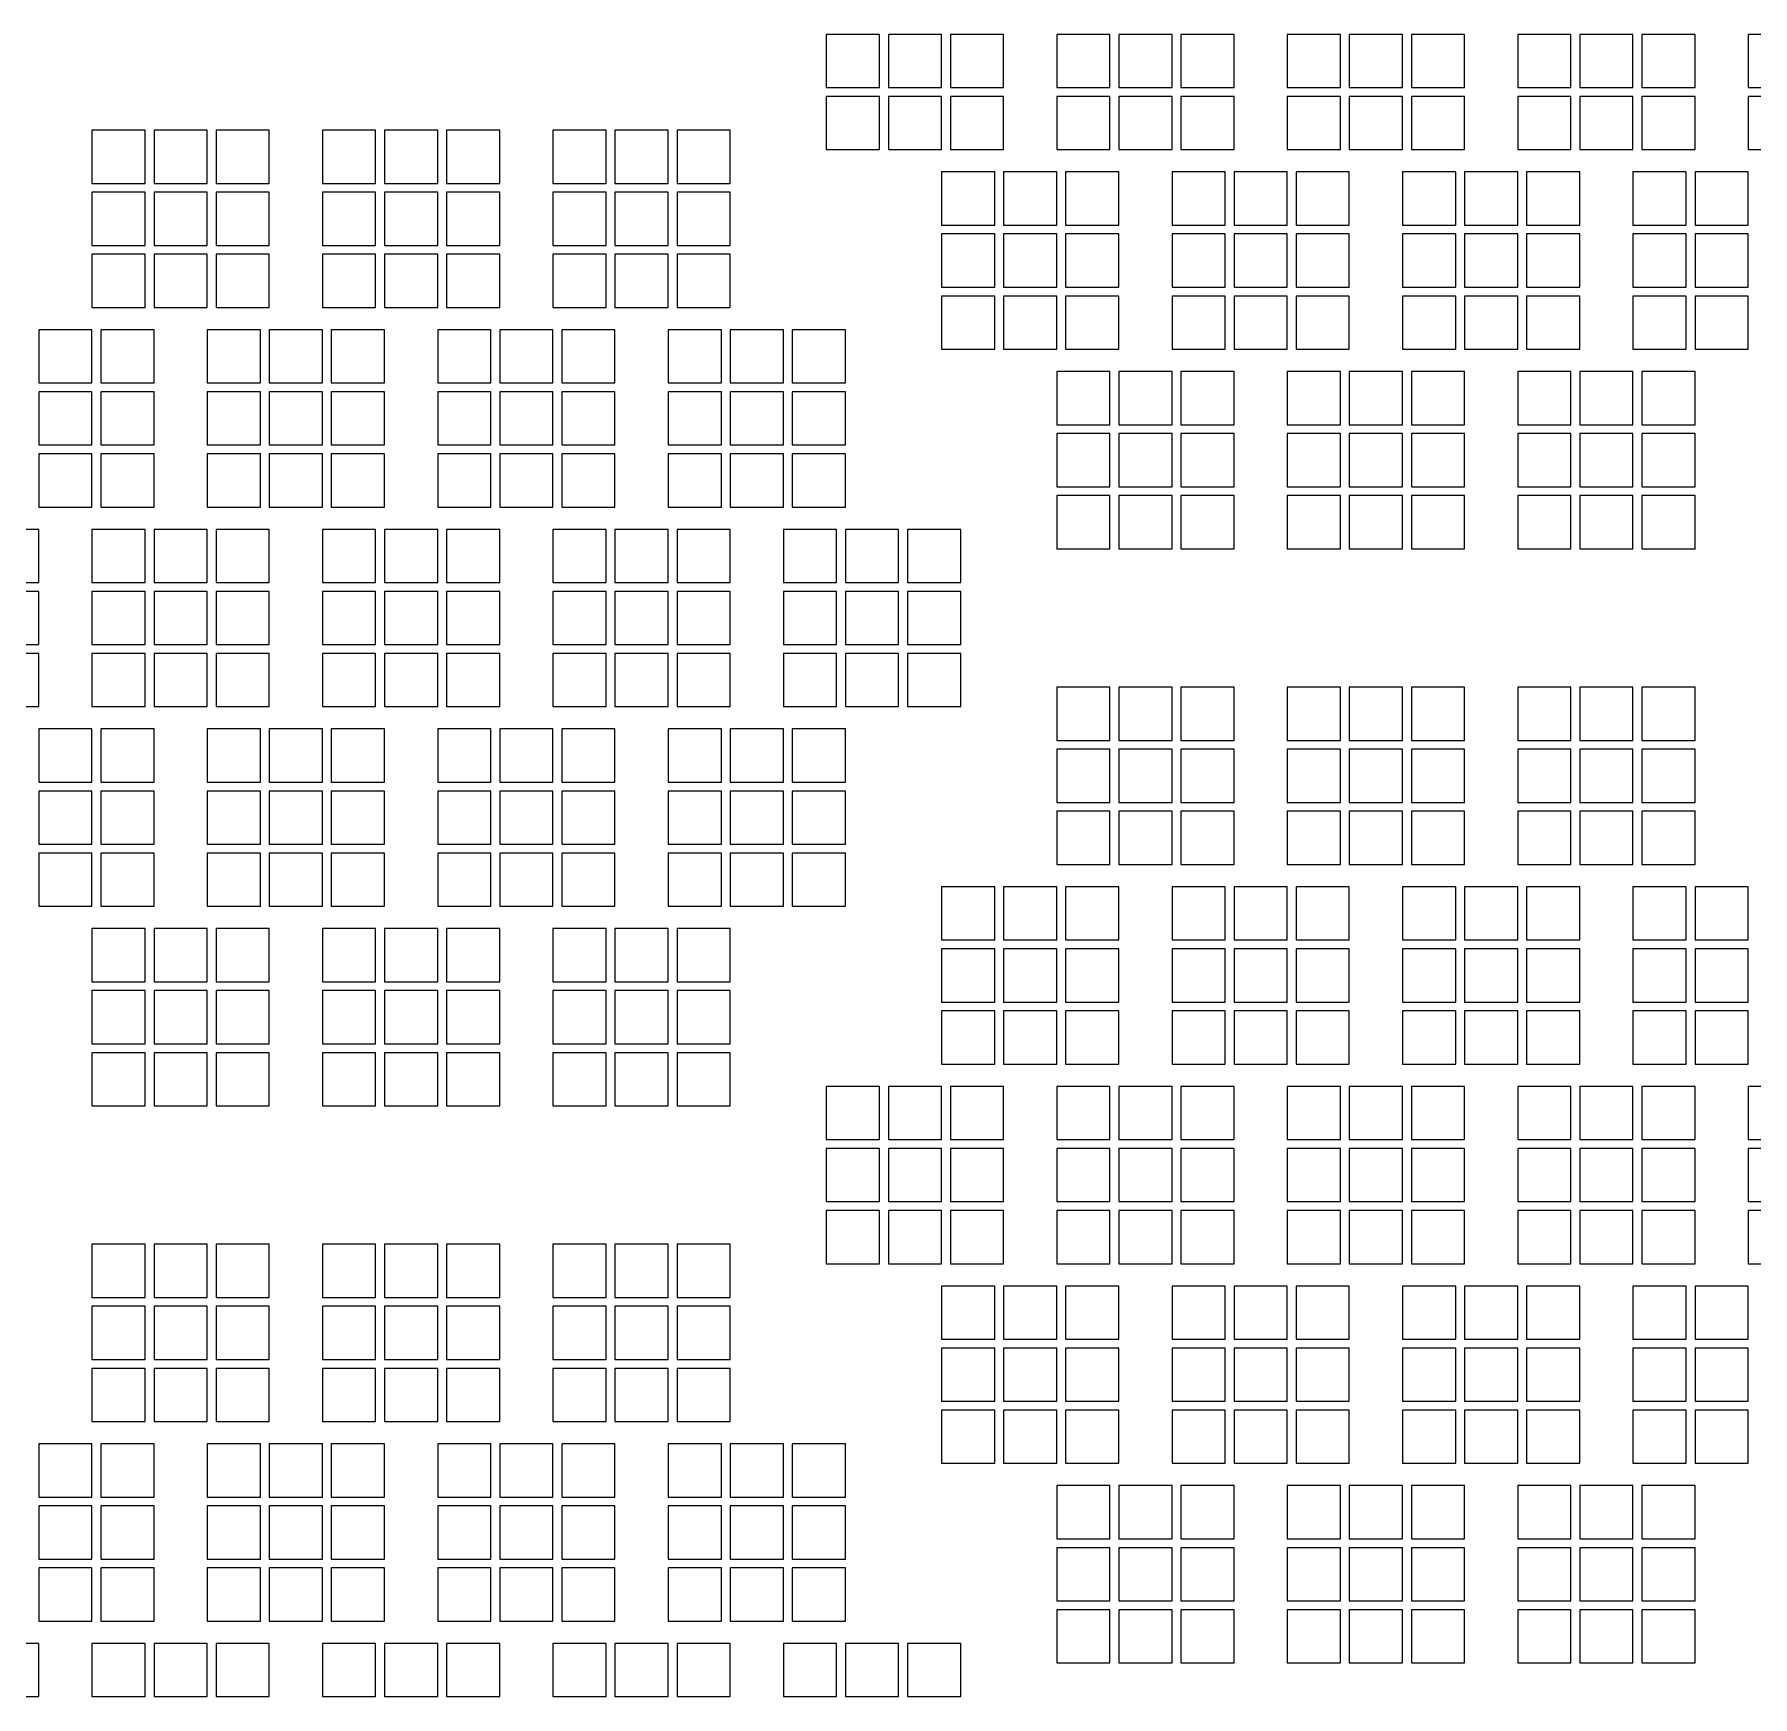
# Model space of a CAD drawing. Extents: x -49 to 54, y -38 to 38.
# Drawn here: x -32.06 to -22.36, y -29.65 to -20.27 of the extents above; entities that cross this region are included whole.
import ezdxf

# ---------------------------------------------------------------- set-up
doc = ezdxf.new("R2010")
doc.units = 0
doc.layers.add('BACK_LAYER', color=5, linetype='CONTINUOUS')

msp = doc.modelspace()

# ---------------------------------------------------------------- linework, layer by layer
at = {"layer": 'BACK_LAYER'}
for points in [[(-27.5884, -20.5721), (-27.2884, -20.5721), (-27.2884, -20.2721), (-27.5884, -20.2721)], [(-27.2384, -20.5721), (-26.9384, -20.5721), (-26.9384, -20.2721), (-27.2384, -20.2721)], [(-26.8884, -20.5721), (-26.5884, -20.5721), (-26.5884, -20.2721), (-26.8884, -20.2721)], [(-26.2884, -20.5721), (-25.9884, -20.5721), (-25.9884, -20.2721), (-26.2884, -20.2721)], [(-25.9384, -20.5721), (-25.6384, -20.5721), (-25.6384, -20.2721), (-25.9384, -20.2721)], [(-25.5884, -20.5721), (-25.2884, -20.5721), (-25.2884, -20.2721), (-25.5884, -20.2721)], [(-24.9884, -20.5721), (-24.6884, -20.5721), (-24.6884, -20.2721), (-24.9884, -20.2721)], [(-24.6384, -20.5721), (-24.3384, -20.5721), (-24.3384, -20.2721), (-24.6384, -20.2721)], [(-24.2884, -20.5721), (-23.9884, -20.5721), (-23.9884, -20.2721), (-24.2884, -20.2721)], [(-23.6884, -20.5721), (-23.3884, -20.5721), (-23.3884, -20.2721), (-23.6884, -20.2721)], [(-23.3384, -20.5721), (-23.0384, -20.5721), (-23.0384, -20.2721), (-23.3384, -20.2721)], [(-22.9884, -20.5721), (-22.6884, -20.5721), (-22.6884, -20.2721), (-22.9884, -20.2721)], [(-22.3884, -20.5721), (-22.0884, -20.5721), (-22.0884, -20.2721), (-22.3884, -20.2721)], [(-27.5884, -20.9221), (-27.2884, -20.9221), (-27.2884, -20.6221), (-27.5884, -20.6221)], [(-27.2384, -20.9221), (-26.9384, -20.9221), (-26.9384, -20.6221), (-27.2384, -20.6221)], [(-26.8884, -20.9221), (-26.5884, -20.9221), (-26.5884, -20.6221), (-26.8884, -20.6221)], [(-26.2884, -20.9221), (-25.9884, -20.9221), (-25.9884, -20.6221), (-26.2884, -20.6221)], [(-25.9384, -20.9221), (-25.6384, -20.9221), (-25.6384, -20.6221), (-25.9384, -20.6221)], [(-25.5884, -20.9221), (-25.2884, -20.9221), (-25.2884, -20.6221), (-25.5884, -20.6221)], [(-24.9884, -20.9221), (-24.6884, -20.9221), (-24.6884, -20.6221), (-24.9884, -20.6221)], [(-24.6384, -20.9221), (-24.3384, -20.9221), (-24.3384, -20.6221), (-24.6384, -20.6221)], [(-24.2884, -20.9221), (-23.9884, -20.9221), (-23.9884, -20.6221), (-24.2884, -20.6221)], [(-23.6884, -20.9221), (-23.3884, -20.9221), (-23.3884, -20.6221), (-23.6884, -20.6221)], [(-23.3384, -20.9221), (-23.0384, -20.9221), (-23.0384, -20.6221), (-23.3384, -20.6221)], [(-22.9884, -20.9221), (-22.6884, -20.9221), (-22.6884, -20.6221), (-22.9884, -20.6221)], [(-22.3884, -20.9221), (-22.0884, -20.9221), (-22.0884, -20.6221), (-22.3884, -20.6221)], [(-31.7302, -21.1123), (-31.4302, -21.1123), (-31.4302, -20.8123), (-31.7302, -20.8123)], [(-31.3802, -21.1123), (-31.0802, -21.1123), (-31.0802, -20.8123), (-31.3802, -20.8123)], [(-31.0302, -21.1123), (-30.7302, -21.1123), (-30.7302, -20.8123), (-31.0302, -20.8123)], [(-30.4302, -21.1123), (-30.1302, -21.1123), (-30.1302, -20.8123), (-30.4302, -20.8123)], [(-30.0802, -21.1123), (-29.7802, -21.1123), (-29.7802, -20.8123), (-30.0802, -20.8123)], [(-29.7302, -21.1123), (-29.4302, -21.1123), (-29.4302, -20.8123), (-29.7302, -20.8123)], [(-29.1302, -21.1123), (-28.8302, -21.1123), (-28.8302, -20.8123), (-29.1302, -20.8123)], [(-28.7802, -21.1123), (-28.4802, -21.1123), (-28.4802, -20.8123), (-28.7802, -20.8123)], [(-28.4302, -21.1123), (-28.1302, -21.1123), (-28.1302, -20.8123), (-28.4302, -20.8123)], [(-26.9384, -21.3479), (-26.6384, -21.3479), (-26.6384, -21.0479), (-26.9384, -21.0479)], [(-26.5884, -21.3479), (-26.2884, -21.3479), (-26.2884, -21.0479), (-26.5884, -21.0479)], [(-26.2384, -21.3479), (-25.9384, -21.3479), (-25.9384, -21.0479), (-26.2384, -21.0479)], [(-25.6384, -21.3479), (-25.3384, -21.3479), (-25.3384, -21.0479), (-25.6384, -21.0479)], [(-25.2884, -21.3479), (-24.9884, -21.3479), (-24.9884, -21.0479), (-25.2884, -21.0479)], [(-24.9384, -21.3479), (-24.6384, -21.3479), (-24.6384, -21.0479), (-24.9384, -21.0479)], [(-24.3384, -21.3479), (-24.0384, -21.3479), (-24.0384, -21.0479), (-24.3384, -21.0479)], [(-23.9884, -21.3479), (-23.6884, -21.3479), (-23.6884, -21.0479), (-23.9884, -21.0479)], [(-23.6384, -21.3479), (-23.3384, -21.3479), (-23.3384, -21.0479), (-23.6384, -21.0479)], [(-23.0384, -21.3479), (-22.7384, -21.3479), (-22.7384, -21.0479), (-23.0384, -21.0479)], [(-22.6884, -21.3479), (-22.3884, -21.3479), (-22.3884, -21.0479), (-22.6884, -21.0479)], [(-31.7302, -21.4623), (-31.4302, -21.4623), (-31.4302, -21.1623), (-31.7302, -21.1623)], [(-31.3802, -21.4623), (-31.0802, -21.4623), (-31.0802, -21.1623), (-31.3802, -21.1623)], [(-31.0302, -21.4623), (-30.7302, -21.4623), (-30.7302, -21.1623), (-31.0302, -21.1623)], [(-30.4302, -21.4623), (-30.1302, -21.4623), (-30.1302, -21.1623), (-30.4302, -21.1623)], [(-30.0802, -21.4623), (-29.7802, -21.4623), (-29.7802, -21.1623), (-30.0802, -21.1623)], [(-29.7302, -21.4623), (-29.4302, -21.4623), (-29.4302, -21.1623), (-29.7302, -21.1623)], [(-29.1302, -21.4623), (-28.8302, -21.4623), (-28.8302, -21.1623), (-29.1302, -21.1623)], [(-28.7802, -21.4623), (-28.4802, -21.4623), (-28.4802, -21.1623), (-28.7802, -21.1623)], [(-28.4302, -21.4623), (-28.1302, -21.4623), (-28.1302, -21.1623), (-28.4302, -21.1623)], [(-26.9384, -21.6979), (-26.6384, -21.6979), (-26.6384, -21.3979), (-26.9384, -21.3979)], [(-26.5884, -21.6979), (-26.2884, -21.6979), (-26.2884, -21.3979), (-26.5884, -21.3979)], [(-26.2384, -21.6979), (-25.9384, -21.6979), (-25.9384, -21.3979), (-26.2384, -21.3979)], [(-25.6384, -21.6979), (-25.3384, -21.6979), (-25.3384, -21.3979), (-25.6384, -21.3979)], [(-25.2884, -21.6979), (-24.9884, -21.6979), (-24.9884, -21.3979), (-25.2884, -21.3979)], [(-24.9384, -21.6979), (-24.6384, -21.6979), (-24.6384, -21.3979), (-24.9384, -21.3979)], [(-24.3384, -21.6979), (-24.0384, -21.6979), (-24.0384, -21.3979), (-24.3384, -21.3979)], [(-23.9884, -21.6979), (-23.6884, -21.6979), (-23.6884, -21.3979), (-23.9884, -21.3979)], [(-23.6384, -21.6979), (-23.3384, -21.6979), (-23.3384, -21.3979), (-23.6384, -21.3979)], [(-23.0384, -21.6979), (-22.7384, -21.6979), (-22.7384, -21.3979), (-23.0384, -21.3979)], [(-22.6884, -21.6979), (-22.3884, -21.6979), (-22.3884, -21.3979), (-22.6884, -21.3979)], [(-31.7302, -21.8123), (-31.4302, -21.8123), (-31.4302, -21.5123), (-31.7302, -21.5123)], [(-31.3802, -21.8123), (-31.0802, -21.8123), (-31.0802, -21.5123), (-31.3802, -21.5123)], [(-31.0302, -21.8123), (-30.7302, -21.8123), (-30.7302, -21.5123), (-31.0302, -21.5123)], [(-30.4302, -21.8123), (-30.1302, -21.8123), (-30.1302, -21.5123), (-30.4302, -21.5123)], [(-30.0802, -21.8123), (-29.7802, -21.8123), (-29.7802, -21.5123), (-30.0802, -21.5123)], [(-29.7302, -21.8123), (-29.4302, -21.8123), (-29.4302, -21.5123), (-29.7302, -21.5123)], [(-29.1302, -21.8123), (-28.8302, -21.8123), (-28.8302, -21.5123), (-29.1302, -21.5123)], [(-28.7802, -21.8123), (-28.4802, -21.8123), (-28.4802, -21.5123), (-28.7802, -21.5123)], [(-28.4302, -21.8123), (-28.1302, -21.8123), (-28.1302, -21.5123), (-28.4302, -21.5123)], [(-26.9384, -22.0479), (-26.6384, -22.0479), (-26.6384, -21.7479), (-26.9384, -21.7479)], [(-26.5884, -22.0479), (-26.2884, -22.0479), (-26.2884, -21.7479), (-26.5884, -21.7479)], [(-26.2384, -22.0479), (-25.9384, -22.0479), (-25.9384, -21.7479), (-26.2384, -21.7479)], [(-25.6384, -22.0479), (-25.3384, -22.0479), (-25.3384, -21.7479), (-25.6384, -21.7479)], [(-25.2884, -22.0479), (-24.9884, -22.0479), (-24.9884, -21.7479), (-25.2884, -21.7479)], [(-24.9384, -22.0479), (-24.6384, -22.0479), (-24.6384, -21.7479), (-24.9384, -21.7479)], [(-24.3384, -22.0479), (-24.0384, -22.0479), (-24.0384, -21.7479), (-24.3384, -21.7479)], [(-23.9884, -22.0479), (-23.6884, -22.0479), (-23.6884, -21.7479), (-23.9884, -21.7479)], [(-23.6384, -22.0479), (-23.3384, -22.0479), (-23.3384, -21.7479), (-23.6384, -21.7479)], [(-23.0384, -22.0479), (-22.7384, -22.0479), (-22.7384, -21.7479), (-23.0384, -21.7479)], [(-22.6884, -22.0479), (-22.3884, -22.0479), (-22.3884, -21.7479), (-22.6884, -21.7479)], [(-32.0302, -22.2381), (-31.7302, -22.2381), (-31.7302, -21.9381), (-32.0302, -21.9381)], [(-31.6802, -22.2381), (-31.3802, -22.2381), (-31.3802, -21.9381), (-31.6802, -21.9381)], [(-31.0802, -22.2381), (-30.7802, -22.2381), (-30.7802, -21.9381), (-31.0802, -21.9381)], [(-30.7302, -22.2381), (-30.4302, -22.2381), (-30.4302, -21.9381), (-30.7302, -21.9381)], [(-30.3802, -22.2381), (-30.0802, -22.2381), (-30.0802, -21.9381), (-30.3802, -21.9381)], [(-29.7802, -22.2381), (-29.4802, -22.2381), (-29.4802, -21.9381), (-29.7802, -21.9381)], [(-29.4302, -22.2381), (-29.1302, -22.2381), (-29.1302, -21.9381), (-29.4302, -21.9381)], [(-29.0802, -22.2381), (-28.7802, -22.2381), (-28.7802, -21.9381), (-29.0802, -21.9381)], [(-28.4802, -22.2381), (-28.1802, -22.2381), (-28.1802, -21.9381), (-28.4802, -21.9381)], [(-28.1302, -22.2381), (-27.8302, -22.2381), (-27.8302, -21.9381), (-28.1302, -21.9381)], [(-27.7802, -22.2381), (-27.4802, -22.2381), (-27.4802, -21.9381), (-27.7802, -21.9381)], [(-26.2884, -22.4737), (-25.9884, -22.4737), (-25.9884, -22.1737), (-26.2884, -22.1737)], [(-25.9384, -22.4737), (-25.6384, -22.4737), (-25.6384, -22.1737), (-25.9384, -22.1737)], [(-25.5884, -22.4737), (-25.2884, -22.4737), (-25.2884, -22.1737), (-25.5884, -22.1737)], [(-24.9884, -22.4737), (-24.6884, -22.4737), (-24.6884, -22.1737), (-24.9884, -22.1737)], [(-24.6384, -22.4737), (-24.3384, -22.4737), (-24.3384, -22.1737), (-24.6384, -22.1737)], [(-24.2884, -22.4737), (-23.9884, -22.4737), (-23.9884, -22.1737), (-24.2884, -22.1737)], [(-23.6884, -22.4737), (-23.3884, -22.4737), (-23.3884, -22.1737), (-23.6884, -22.1737)], [(-23.3384, -22.4737), (-23.0384, -22.4737), (-23.0384, -22.1737), (-23.3384, -22.1737)], [(-22.9884, -22.4737), (-22.6884, -22.4737), (-22.6884, -22.1737), (-22.9884, -22.1737)], [(-32.0302, -22.5881), (-31.7302, -22.5881), (-31.7302, -22.2881), (-32.0302, -22.2881)], [(-31.6802, -22.5881), (-31.3802, -22.5881), (-31.3802, -22.2881), (-31.6802, -22.2881)], [(-31.0802, -22.5881), (-30.7802, -22.5881), (-30.7802, -22.2881), (-31.0802, -22.2881)], [(-30.7302, -22.5881), (-30.4302, -22.5881), (-30.4302, -22.2881), (-30.7302, -22.2881)], [(-30.3802, -22.5881), (-30.0802, -22.5881), (-30.0802, -22.2881), (-30.3802, -22.2881)], [(-29.7802, -22.5881), (-29.4802, -22.5881), (-29.4802, -22.2881), (-29.7802, -22.2881)], [(-29.4302, -22.5881), (-29.1302, -22.5881), (-29.1302, -22.2881), (-29.4302, -22.2881)], [(-29.0802, -22.5881), (-28.7802, -22.5881), (-28.7802, -22.2881), (-29.0802, -22.2881)], [(-28.4802, -22.5881), (-28.1802, -22.5881), (-28.1802, -22.2881), (-28.4802, -22.2881)], [(-28.1302, -22.5881), (-27.8302, -22.5881), (-27.8302, -22.2881), (-28.1302, -22.2881)], [(-27.7802, -22.5881), (-27.4802, -22.5881), (-27.4802, -22.2881), (-27.7802, -22.2881)], [(-26.2884, -22.8237), (-25.9884, -22.8237), (-25.9884, -22.5237), (-26.2884, -22.5237)], [(-25.9384, -22.8237), (-25.6384, -22.8237), (-25.6384, -22.5237), (-25.9384, -22.5237)], [(-25.5884, -22.8237), (-25.2884, -22.8237), (-25.2884, -22.5237), (-25.5884, -22.5237)], [(-24.9884, -22.8237), (-24.6884, -22.8237), (-24.6884, -22.5237), (-24.9884, -22.5237)], [(-24.6384, -22.8237), (-24.3384, -22.8237), (-24.3384, -22.5237), (-24.6384, -22.5237)], [(-24.2884, -22.8237), (-23.9884, -22.8237), (-23.9884, -22.5237), (-24.2884, -22.5237)], [(-23.6884, -22.8237), (-23.3884, -22.8237), (-23.3884, -22.5237), (-23.6884, -22.5237)], [(-23.3384, -22.8237), (-23.0384, -22.8237), (-23.0384, -22.5237), (-23.3384, -22.5237)], [(-22.9884, -22.8237), (-22.6884, -22.8237), (-22.6884, -22.5237), (-22.9884, -22.5237)], [(-32.0302, -22.9381), (-31.7302, -22.9381), (-31.7302, -22.6381), (-32.0302, -22.6381)], [(-31.6802, -22.9381), (-31.3802, -22.9381), (-31.3802, -22.6381), (-31.6802, -22.6381)], [(-31.0802, -22.9381), (-30.7802, -22.9381), (-30.7802, -22.6381), (-31.0802, -22.6381)], [(-30.7302, -22.9381), (-30.4302, -22.9381), (-30.4302, -22.6381), (-30.7302, -22.6381)], [(-30.3802, -22.9381), (-30.0802, -22.9381), (-30.0802, -22.6381), (-30.3802, -22.6381)], [(-29.7802, -22.9381), (-29.4802, -22.9381), (-29.4802, -22.6381), (-29.7802, -22.6381)], [(-29.4302, -22.9381), (-29.1302, -22.9381), (-29.1302, -22.6381), (-29.4302, -22.6381)], [(-29.0802, -22.9381), (-28.7802, -22.9381), (-28.7802, -22.6381), (-29.0802, -22.6381)], [(-28.4802, -22.9381), (-28.1802, -22.9381), (-28.1802, -22.6381), (-28.4802, -22.6381)], [(-28.1302, -22.9381), (-27.8302, -22.9381), (-27.8302, -22.6381), (-28.1302, -22.6381)], [(-27.7802, -22.9381), (-27.4802, -22.9381), (-27.4802, -22.6381), (-27.7802, -22.6381)], [(-26.2884, -23.1737), (-25.9884, -23.1737), (-25.9884, -22.8737), (-26.2884, -22.8737)], [(-25.9384, -23.1737), (-25.6384, -23.1737), (-25.6384, -22.8737), (-25.9384, -22.8737)], [(-25.5884, -23.1737), (-25.2884, -23.1737), (-25.2884, -22.8737), (-25.5884, -22.8737)], [(-24.9884, -23.1737), (-24.6884, -23.1737), (-24.6884, -22.8737), (-24.9884, -22.8737)], [(-24.6384, -23.1737), (-24.3384, -23.1737), (-24.3384, -22.8737), (-24.6384, -22.8737)], [(-24.2884, -23.1737), (-23.9884, -23.1737), (-23.9884, -22.8737), (-24.2884, -22.8737)], [(-23.6884, -23.1737), (-23.3884, -23.1737), (-23.3884, -22.8737), (-23.6884, -22.8737)], [(-23.3384, -23.1737), (-23.0384, -23.1737), (-23.0384, -22.8737), (-23.3384, -22.8737)], [(-22.9884, -23.1737), (-22.6884, -23.1737), (-22.6884, -22.8737), (-22.9884, -22.8737)], [(-32.3302, -23.3639), (-32.0302, -23.3639), (-32.0302, -23.0639), (-32.3302, -23.0639)], [(-31.7302, -23.3639), (-31.4302, -23.3639), (-31.4302, -23.0639), (-31.7302, -23.0639)], [(-31.3802, -23.3639), (-31.0802, -23.3639), (-31.0802, -23.0639), (-31.3802, -23.0639)], [(-31.0302, -23.3639), (-30.7302, -23.3639), (-30.7302, -23.0639), (-31.0302, -23.0639)], [(-30.4302, -23.3639), (-30.1302, -23.3639), (-30.1302, -23.0639), (-30.4302, -23.0639)], [(-30.0802, -23.3639), (-29.7802, -23.3639), (-29.7802, -23.0639), (-30.0802, -23.0639)], [(-29.7302, -23.3639), (-29.4302, -23.3639), (-29.4302, -23.0639), (-29.7302, -23.0639)], [(-29.1302, -23.3639), (-28.8302, -23.3639), (-28.8302, -23.0639), (-29.1302, -23.0639)], [(-28.7802, -23.3639), (-28.4802, -23.3639), (-28.4802, -23.0639), (-28.7802, -23.0639)], [(-28.4302, -23.3639), (-28.1302, -23.3639), (-28.1302, -23.0639), (-28.4302, -23.0639)], [(-27.8302, -23.3639), (-27.5302, -23.3639), (-27.5302, -23.0639), (-27.8302, -23.0639)], [(-27.4802, -23.3639), (-27.1802, -23.3639), (-27.1802, -23.0639), (-27.4802, -23.0639)], [(-27.1302, -23.3639), (-26.8302, -23.3639), (-26.8302, -23.0639), (-27.1302, -23.0639)], [(-32.3302, -23.7139), (-32.0302, -23.7139), (-32.0302, -23.4139), (-32.3302, -23.4139)], [(-31.7302, -23.7139), (-31.4302, -23.7139), (-31.4302, -23.4139), (-31.7302, -23.4139)], [(-31.3802, -23.7139), (-31.0802, -23.7139), (-31.0802, -23.4139), (-31.3802, -23.4139)], [(-31.0302, -23.7139), (-30.7302, -23.7139), (-30.7302, -23.4139), (-31.0302, -23.4139)], [(-30.4302, -23.7139), (-30.1302, -23.7139), (-30.1302, -23.4139), (-30.4302, -23.4139)], [(-30.0802, -23.7139), (-29.7802, -23.7139), (-29.7802, -23.4139), (-30.0802, -23.4139)], [(-29.7302, -23.7139), (-29.4302, -23.7139), (-29.4302, -23.4139), (-29.7302, -23.4139)], [(-29.1302, -23.7139), (-28.8302, -23.7139), (-28.8302, -23.4139), (-29.1302, -23.4139)], [(-28.7802, -23.7139), (-28.4802, -23.7139), (-28.4802, -23.4139), (-28.7802, -23.4139)], [(-28.4302, -23.7139), (-28.1302, -23.7139), (-28.1302, -23.4139), (-28.4302, -23.4139)], [(-27.8302, -23.7139), (-27.5302, -23.7139), (-27.5302, -23.4139), (-27.8302, -23.4139)], [(-27.4802, -23.7139), (-27.1802, -23.7139), (-27.1802, -23.4139), (-27.4802, -23.4139)], [(-27.1302, -23.7139), (-26.8302, -23.7139), (-26.8302, -23.4139), (-27.1302, -23.4139)], [(-32.3302, -24.0639), (-32.0302, -24.0639), (-32.0302, -23.7639), (-32.3302, -23.7639)], [(-31.7302, -24.0639), (-31.4302, -24.0639), (-31.4302, -23.7639), (-31.7302, -23.7639)], [(-31.3802, -24.0639), (-31.0802, -24.0639), (-31.0802, -23.7639), (-31.3802, -23.7639)], [(-31.0302, -24.0639), (-30.7302, -24.0639), (-30.7302, -23.7639), (-31.0302, -23.7639)], [(-30.4302, -24.0639), (-30.1302, -24.0639), (-30.1302, -23.7639), (-30.4302, -23.7639)], [(-30.0802, -24.0639), (-29.7802, -24.0639), (-29.7802, -23.7639), (-30.0802, -23.7639)], [(-29.7302, -24.0639), (-29.4302, -24.0639), (-29.4302, -23.7639), (-29.7302, -23.7639)], [(-29.1302, -24.0639), (-28.8302, -24.0639), (-28.8302, -23.7639), (-29.1302, -23.7639)], [(-28.7802, -24.0639), (-28.4802, -24.0639), (-28.4802, -23.7639), (-28.7802, -23.7639)], [(-28.4302, -24.0639), (-28.1302, -24.0639), (-28.1302, -23.7639), (-28.4302, -23.7639)], [(-27.8302, -24.0639), (-27.5302, -24.0639), (-27.5302, -23.7639), (-27.8302, -23.7639)], [(-27.4802, -24.0639), (-27.1802, -24.0639), (-27.1802, -23.7639), (-27.4802, -23.7639)], [(-27.1302, -24.0639), (-26.8302, -24.0639), (-26.8302, -23.7639), (-27.1302, -23.7639)], [(-26.2884, -24.2541), (-25.9884, -24.2541), (-25.9884, -23.9541), (-26.2884, -23.9541)], [(-25.9384, -24.2541), (-25.6384, -24.2541), (-25.6384, -23.9541), (-25.9384, -23.9541)], [(-25.5884, -24.2541), (-25.2884, -24.2541), (-25.2884, -23.9541), (-25.5884, -23.9541)], [(-24.9884, -24.2541), (-24.6884, -24.2541), (-24.6884, -23.9541), (-24.9884, -23.9541)], [(-24.6384, -24.2541), (-24.3384, -24.2541), (-24.3384, -23.9541), (-24.6384, -23.9541)], [(-24.2884, -24.2541), (-23.9884, -24.2541), (-23.9884, -23.9541), (-24.2884, -23.9541)], [(-23.6884, -24.2541), (-23.3884, -24.2541), (-23.3884, -23.9541), (-23.6884, -23.9541)], [(-23.3384, -24.2541), (-23.0384, -24.2541), (-23.0384, -23.9541), (-23.3384, -23.9541)], [(-22.9884, -24.2541), (-22.6884, -24.2541), (-22.6884, -23.9541), (-22.9884, -23.9541)], [(-32.0302, -24.4898), (-31.7302, -24.4898), (-31.7302, -24.1898), (-32.0302, -24.1898)], [(-31.6802, -24.4898), (-31.3802, -24.4898), (-31.3802, -24.1898), (-31.6802, -24.1898)], [(-31.0802, -24.4898), (-30.7802, -24.4898), (-30.7802, -24.1898), (-31.0802, -24.1898)], [(-30.7302, -24.4898), (-30.4302, -24.4898), (-30.4302, -24.1898), (-30.7302, -24.1898)], [(-30.3802, -24.4898), (-30.0802, -24.4898), (-30.0802, -24.1898), (-30.3802, -24.1898)], [(-29.7802, -24.4898), (-29.4802, -24.4898), (-29.4802, -24.1898), (-29.7802, -24.1898)], [(-29.4302, -24.4898), (-29.1302, -24.4898), (-29.1302, -24.1898), (-29.4302, -24.1898)], [(-29.0802, -24.4898), (-28.7802, -24.4898), (-28.7802, -24.1898), (-29.0802, -24.1898)], [(-28.4802, -24.4898), (-28.1802, -24.4898), (-28.1802, -24.1898), (-28.4802, -24.1898)], [(-28.1302, -24.4898), (-27.8302, -24.4898), (-27.8302, -24.1898), (-28.1302, -24.1898)], [(-27.7802, -24.4898), (-27.4802, -24.4898), (-27.4802, -24.1898), (-27.7802, -24.1898)], [(-26.2884, -24.6041), (-25.9884, -24.6041), (-25.9884, -24.3041), (-26.2884, -24.3041)], [(-25.9384, -24.6041), (-25.6384, -24.6041), (-25.6384, -24.3041), (-25.9384, -24.3041)], [(-25.5884, -24.6041), (-25.2884, -24.6041), (-25.2884, -24.3041), (-25.5884, -24.3041)], [(-24.9884, -24.6041), (-24.6884, -24.6041), (-24.6884, -24.3041), (-24.9884, -24.3041)], [(-24.6384, -24.6041), (-24.3384, -24.6041), (-24.3384, -24.3041), (-24.6384, -24.3041)], [(-24.2884, -24.6041), (-23.9884, -24.6041), (-23.9884, -24.3041), (-24.2884, -24.3041)], [(-23.6884, -24.6041), (-23.3884, -24.6041), (-23.3884, -24.3041), (-23.6884, -24.3041)], [(-23.3384, -24.6041), (-23.0384, -24.6041), (-23.0384, -24.3041), (-23.3384, -24.3041)], [(-22.9884, -24.6041), (-22.6884, -24.6041), (-22.6884, -24.3041), (-22.9884, -24.3041)], [(-32.0302, -24.8398), (-31.7302, -24.8398), (-31.7302, -24.5398), (-32.0302, -24.5398)], [(-31.6802, -24.8398), (-31.3802, -24.8398), (-31.3802, -24.5398), (-31.6802, -24.5398)], [(-31.0802, -24.8398), (-30.7802, -24.8398), (-30.7802, -24.5398), (-31.0802, -24.5398)], [(-30.7302, -24.8398), (-30.4302, -24.8398), (-30.4302, -24.5398), (-30.7302, -24.5398)], [(-30.3802, -24.8398), (-30.0802, -24.8398), (-30.0802, -24.5398), (-30.3802, -24.5398)], [(-29.7802, -24.8398), (-29.4802, -24.8398), (-29.4802, -24.5398), (-29.7802, -24.5398)], [(-29.4302, -24.8398), (-29.1302, -24.8398), (-29.1302, -24.5398), (-29.4302, -24.5398)], [(-29.0802, -24.8398), (-28.7802, -24.8398), (-28.7802, -24.5398), (-29.0802, -24.5398)], [(-28.4802, -24.8398), (-28.1802, -24.8398), (-28.1802, -24.5398), (-28.4802, -24.5398)], [(-28.1302, -24.8398), (-27.8302, -24.8398), (-27.8302, -24.5398), (-28.1302, -24.5398)], [(-27.7802, -24.8398), (-27.4802, -24.8398), (-27.4802, -24.5398), (-27.7802, -24.5398)], [(-26.2884, -24.9541), (-25.9884, -24.9541), (-25.9884, -24.6541), (-26.2884, -24.6541)], [(-25.9384, -24.9541), (-25.6384, -24.9541), (-25.6384, -24.6541), (-25.9384, -24.6541)], [(-25.5884, -24.9541), (-25.2884, -24.9541), (-25.2884, -24.6541), (-25.5884, -24.6541)], [(-24.9884, -24.9541), (-24.6884, -24.9541), (-24.6884, -24.6541), (-24.9884, -24.6541)], [(-24.6384, -24.9541), (-24.3384, -24.9541), (-24.3384, -24.6541), (-24.6384, -24.6541)], [(-24.2884, -24.9541), (-23.9884, -24.9541), (-23.9884, -24.6541), (-24.2884, -24.6541)], [(-23.6884, -24.9541), (-23.3884, -24.9541), (-23.3884, -24.6541), (-23.6884, -24.6541)], [(-23.3384, -24.9541), (-23.0384, -24.9541), (-23.0384, -24.6541), (-23.3384, -24.6541)], [(-22.9884, -24.9541), (-22.6884, -24.9541), (-22.6884, -24.6541), (-22.9884, -24.6541)], [(-32.0302, -25.1898), (-31.7302, -25.1898), (-31.7302, -24.8898), (-32.0302, -24.8898)], [(-31.6802, -25.1898), (-31.3802, -25.1898), (-31.3802, -24.8898), (-31.6802, -24.8898)], [(-31.0802, -25.1898), (-30.7802, -25.1898), (-30.7802, -24.8898), (-31.0802, -24.8898)], [(-30.7302, -25.1898), (-30.4302, -25.1898), (-30.4302, -24.8898), (-30.7302, -24.8898)], [(-30.3802, -25.1898), (-30.0802, -25.1898), (-30.0802, -24.8898), (-30.3802, -24.8898)], [(-29.7802, -25.1898), (-29.4802, -25.1898), (-29.4802, -24.8898), (-29.7802, -24.8898)], [(-29.4302, -25.1898), (-29.1302, -25.1898), (-29.1302, -24.8898), (-29.4302, -24.8898)], [(-29.0802, -25.1898), (-28.7802, -25.1898), (-28.7802, -24.8898), (-29.0802, -24.8898)], [(-28.4802, -25.1898), (-28.1802, -25.1898), (-28.1802, -24.8898), (-28.4802, -24.8898)], [(-28.1302, -25.1898), (-27.8302, -25.1898), (-27.8302, -24.8898), (-28.1302, -24.8898)], [(-27.7802, -25.1898), (-27.4802, -25.1898), (-27.4802, -24.8898), (-27.7802, -24.8898)], [(-26.9384, -25.38), (-26.6384, -25.38), (-26.6384, -25.08), (-26.9384, -25.08)], [(-26.5884, -25.38), (-26.2884, -25.38), (-26.2884, -25.08), (-26.5884, -25.08)], [(-26.2384, -25.38), (-25.9384, -25.38), (-25.9384, -25.08), (-26.2384, -25.08)], [(-25.6384, -25.38), (-25.3384, -25.38), (-25.3384, -25.08), (-25.6384, -25.08)], [(-25.2884, -25.38), (-24.9884, -25.38), (-24.9884, -25.08), (-25.2884, -25.08)], [(-24.9384, -25.38), (-24.6384, -25.38), (-24.6384, -25.08), (-24.9384, -25.08)], [(-24.3384, -25.38), (-24.0384, -25.38), (-24.0384, -25.08), (-24.3384, -25.08)], [(-23.9884, -25.38), (-23.6884, -25.38), (-23.6884, -25.08), (-23.9884, -25.08)], [(-23.6384, -25.38), (-23.3384, -25.38), (-23.3384, -25.08), (-23.6384, -25.08)], [(-23.0384, -25.38), (-22.7384, -25.38), (-22.7384, -25.08), (-23.0384, -25.08)], [(-22.6884, -25.38), (-22.3884, -25.38), (-22.3884, -25.08), (-22.6884, -25.08)], [(-31.7302, -25.6156), (-31.4302, -25.6156), (-31.4302, -25.3156), (-31.7302, -25.3156)], [(-31.3802, -25.6156), (-31.0802, -25.6156), (-31.0802, -25.3156), (-31.3802, -25.3156)], [(-31.0302, -25.6156), (-30.7302, -25.6156), (-30.7302, -25.3156), (-31.0302, -25.3156)], [(-30.4302, -25.6156), (-30.1302, -25.6156), (-30.1302, -25.3156), (-30.4302, -25.3156)], [(-30.0802, -25.6156), (-29.7802, -25.6156), (-29.7802, -25.3156), (-30.0802, -25.3156)], [(-29.7302, -25.6156), (-29.4302, -25.6156), (-29.4302, -25.3156), (-29.7302, -25.3156)], [(-29.1302, -25.6156), (-28.8302, -25.6156), (-28.8302, -25.3156), (-29.1302, -25.3156)], [(-28.7802, -25.6156), (-28.4802, -25.6156), (-28.4802, -25.3156), (-28.7802, -25.3156)], [(-28.4302, -25.6156), (-28.1302, -25.6156), (-28.1302, -25.3156), (-28.4302, -25.3156)], [(-26.9384, -25.73), (-26.6384, -25.73), (-26.6384, -25.43), (-26.9384, -25.43)], [(-26.5884, -25.73), (-26.2884, -25.73), (-26.2884, -25.43), (-26.5884, -25.43)], [(-26.2384, -25.73), (-25.9384, -25.73), (-25.9384, -25.43), (-26.2384, -25.43)], [(-25.6384, -25.73), (-25.3384, -25.73), (-25.3384, -25.43), (-25.6384, -25.43)], [(-25.2884, -25.73), (-24.9884, -25.73), (-24.9884, -25.43), (-25.2884, -25.43)], [(-24.9384, -25.73), (-24.6384, -25.73), (-24.6384, -25.43), (-24.9384, -25.43)], [(-24.3384, -25.73), (-24.0384, -25.73), (-24.0384, -25.43), (-24.3384, -25.43)], [(-23.9884, -25.73), (-23.6884, -25.73), (-23.6884, -25.43), (-23.9884, -25.43)], [(-23.6384, -25.73), (-23.3384, -25.73), (-23.3384, -25.43), (-23.6384, -25.43)], [(-23.0384, -25.73), (-22.7384, -25.73), (-22.7384, -25.43), (-23.0384, -25.43)], [(-22.6884, -25.73), (-22.3884, -25.73), (-22.3884, -25.43), (-22.6884, -25.43)], [(-31.7302, -25.9656), (-31.4302, -25.9656), (-31.4302, -25.6656), (-31.7302, -25.6656)], [(-31.3802, -25.9656), (-31.0802, -25.9656), (-31.0802, -25.6656), (-31.3802, -25.6656)], [(-31.0302, -25.9656), (-30.7302, -25.9656), (-30.7302, -25.6656), (-31.0302, -25.6656)], [(-30.4302, -25.9656), (-30.1302, -25.9656), (-30.1302, -25.6656), (-30.4302, -25.6656)], [(-30.0802, -25.9656), (-29.7802, -25.9656), (-29.7802, -25.6656), (-30.0802, -25.6656)], [(-29.7302, -25.9656), (-29.4302, -25.9656), (-29.4302, -25.6656), (-29.7302, -25.6656)], [(-29.1302, -25.9656), (-28.8302, -25.9656), (-28.8302, -25.6656), (-29.1302, -25.6656)], [(-28.7802, -25.9656), (-28.4802, -25.9656), (-28.4802, -25.6656), (-28.7802, -25.6656)], [(-28.4302, -25.9656), (-28.1302, -25.9656), (-28.1302, -25.6656), (-28.4302, -25.6656)], [(-26.9384, -26.08), (-26.6384, -26.08), (-26.6384, -25.78), (-26.9384, -25.78)], [(-26.5884, -26.08), (-26.2884, -26.08), (-26.2884, -25.78), (-26.5884, -25.78)], [(-26.2384, -26.08), (-25.9384, -26.08), (-25.9384, -25.78), (-26.2384, -25.78)], [(-25.6384, -26.08), (-25.3384, -26.08), (-25.3384, -25.78), (-25.6384, -25.78)], [(-25.2884, -26.08), (-24.9884, -26.08), (-24.9884, -25.78), (-25.2884, -25.78)], [(-24.9384, -26.08), (-24.6384, -26.08), (-24.6384, -25.78), (-24.9384, -25.78)], [(-24.3384, -26.08), (-24.0384, -26.08), (-24.0384, -25.78), (-24.3384, -25.78)], [(-23.9884, -26.08), (-23.6884, -26.08), (-23.6884, -25.78), (-23.9884, -25.78)], [(-23.6384, -26.08), (-23.3384, -26.08), (-23.3384, -25.78), (-23.6384, -25.78)], [(-23.0384, -26.08), (-22.7384, -26.08), (-22.7384, -25.78), (-23.0384, -25.78)], [(-22.6884, -26.08), (-22.3884, -26.08), (-22.3884, -25.78), (-22.6884, -25.78)], [(-31.7302, -26.3156), (-31.4302, -26.3156), (-31.4302, -26.0156), (-31.7302, -26.0156)], [(-31.3802, -26.3156), (-31.0802, -26.3156), (-31.0802, -26.0156), (-31.3802, -26.0156)], [(-31.0302, -26.3156), (-30.7302, -26.3156), (-30.7302, -26.0156), (-31.0302, -26.0156)], [(-30.4302, -26.3156), (-30.1302, -26.3156), (-30.1302, -26.0156), (-30.4302, -26.0156)], [(-30.0802, -26.3156), (-29.7802, -26.3156), (-29.7802, -26.0156), (-30.0802, -26.0156)], [(-29.7302, -26.3156), (-29.4302, -26.3156), (-29.4302, -26.0156), (-29.7302, -26.0156)], [(-29.1302, -26.3156), (-28.8302, -26.3156), (-28.8302, -26.0156), (-29.1302, -26.0156)], [(-28.7802, -26.3156), (-28.4802, -26.3156), (-28.4802, -26.0156), (-28.7802, -26.0156)], [(-28.4302, -26.3156), (-28.1302, -26.3156), (-28.1302, -26.0156), (-28.4302, -26.0156)], [(-27.5884, -26.5058), (-27.2884, -26.5058), (-27.2884, -26.2058), (-27.5884, -26.2058)], [(-27.2384, -26.5058), (-26.9384, -26.5058), (-26.9384, -26.2058), (-27.2384, -26.2058)], [(-26.8884, -26.5058), (-26.5884, -26.5058), (-26.5884, -26.2058), (-26.8884, -26.2058)], [(-26.2884, -26.5058), (-25.9884, -26.5058), (-25.9884, -26.2058), (-26.2884, -26.2058)], [(-25.9384, -26.5058), (-25.6384, -26.5058), (-25.6384, -26.2058), (-25.9384, -26.2058)], [(-25.5884, -26.5058), (-25.2884, -26.5058), (-25.2884, -26.2058), (-25.5884, -26.2058)], [(-24.9884, -26.5058), (-24.6884, -26.5058), (-24.6884, -26.2058), (-24.9884, -26.2058)], [(-24.6384, -26.5058), (-24.3384, -26.5058), (-24.3384, -26.2058), (-24.6384, -26.2058)], [(-24.2884, -26.5058), (-23.9884, -26.5058), (-23.9884, -26.2058), (-24.2884, -26.2058)], [(-23.6884, -26.5058), (-23.3884, -26.5058), (-23.3884, -26.2058), (-23.6884, -26.2058)], [(-23.3384, -26.5058), (-23.0384, -26.5058), (-23.0384, -26.2058), (-23.3384, -26.2058)], [(-22.9884, -26.5058), (-22.6884, -26.5058), (-22.6884, -26.2058), (-22.9884, -26.2058)], [(-22.3884, -26.5058), (-22.0884, -26.5058), (-22.0884, -26.2058), (-22.3884, -26.2058)], [(-27.5884, -26.8558), (-27.2884, -26.8558), (-27.2884, -26.5558), (-27.5884, -26.5558)], [(-27.2384, -26.8558), (-26.9384, -26.8558), (-26.9384, -26.5558), (-27.2384, -26.5558)], [(-26.8884, -26.8558), (-26.5884, -26.8558), (-26.5884, -26.5558), (-26.8884, -26.5558)], [(-26.2884, -26.8558), (-25.9884, -26.8558), (-25.9884, -26.5558), (-26.2884, -26.5558)], [(-25.9384, -26.8558), (-25.6384, -26.8558), (-25.6384, -26.5558), (-25.9384, -26.5558)], [(-25.5884, -26.8558), (-25.2884, -26.8558), (-25.2884, -26.5558), (-25.5884, -26.5558)], [(-24.9884, -26.8558), (-24.6884, -26.8558), (-24.6884, -26.5558), (-24.9884, -26.5558)], [(-24.6384, -26.8558), (-24.3384, -26.8558), (-24.3384, -26.5558), (-24.6384, -26.5558)], [(-24.2884, -26.8558), (-23.9884, -26.8558), (-23.9884, -26.5558), (-24.2884, -26.5558)], [(-23.6884, -26.8558), (-23.3884, -26.8558), (-23.3884, -26.5558), (-23.6884, -26.5558)], [(-23.3384, -26.8558), (-23.0384, -26.8558), (-23.0384, -26.5558), (-23.3384, -26.5558)], [(-22.9884, -26.8558), (-22.6884, -26.8558), (-22.6884, -26.5558), (-22.9884, -26.5558)], [(-22.3884, -26.8558), (-22.0884, -26.8558), (-22.0884, -26.5558), (-22.3884, -26.5558)], [(-27.5884, -27.2058), (-27.2884, -27.2058), (-27.2884, -26.9058), (-27.5884, -26.9058)], [(-27.2384, -27.2058), (-26.9384, -27.2058), (-26.9384, -26.9058), (-27.2384, -26.9058)], [(-26.8884, -27.2058), (-26.5884, -27.2058), (-26.5884, -26.9058), (-26.8884, -26.9058)], [(-26.2884, -27.2058), (-25.9884, -27.2058), (-25.9884, -26.9058), (-26.2884, -26.9058)], [(-25.9384, -27.2058), (-25.6384, -27.2058), (-25.6384, -26.9058), (-25.9384, -26.9058)], [(-25.5884, -27.2058), (-25.2884, -27.2058), (-25.2884, -26.9058), (-25.5884, -26.9058)], [(-24.9884, -27.2058), (-24.6884, -27.2058), (-24.6884, -26.9058), (-24.9884, -26.9058)], [(-24.6384, -27.2058), (-24.3384, -27.2058), (-24.3384, -26.9058), (-24.6384, -26.9058)], [(-24.2884, -27.2058), (-23.9884, -27.2058), (-23.9884, -26.9058), (-24.2884, -26.9058)], [(-23.6884, -27.2058), (-23.3884, -27.2058), (-23.3884, -26.9058), (-23.6884, -26.9058)], [(-23.3384, -27.2058), (-23.0384, -27.2058), (-23.0384, -26.9058), (-23.3384, -26.9058)], [(-22.9884, -27.2058), (-22.6884, -27.2058), (-22.6884, -26.9058), (-22.9884, -26.9058)], [(-22.3884, -27.2058), (-22.0884, -27.2058), (-22.0884, -26.9058), (-22.3884, -26.9058)], [(-31.7302, -27.396), (-31.4302, -27.396), (-31.4302, -27.096), (-31.7302, -27.096)], [(-31.3802, -27.396), (-31.0802, -27.396), (-31.0802, -27.096), (-31.3802, -27.096)], [(-31.0302, -27.396), (-30.7302, -27.396), (-30.7302, -27.096), (-31.0302, -27.096)], [(-30.4302, -27.396), (-30.1302, -27.396), (-30.1302, -27.096), (-30.4302, -27.096)], [(-30.0802, -27.396), (-29.7802, -27.396), (-29.7802, -27.096), (-30.0802, -27.096)], [(-29.7302, -27.396), (-29.4302, -27.396), (-29.4302, -27.096), (-29.7302, -27.096)], [(-29.1302, -27.396), (-28.8302, -27.396), (-28.8302, -27.096), (-29.1302, -27.096)], [(-28.7802, -27.396), (-28.4802, -27.396), (-28.4802, -27.096), (-28.7802, -27.096)], [(-28.4302, -27.396), (-28.1302, -27.396), (-28.1302, -27.096), (-28.4302, -27.096)], [(-26.9384, -27.6316), (-26.6384, -27.6316), (-26.6384, -27.3316), (-26.9384, -27.3316)], [(-26.5884, -27.6316), (-26.2884, -27.6316), (-26.2884, -27.3316), (-26.5884, -27.3316)], [(-26.2384, -27.6316), (-25.9384, -27.6316), (-25.9384, -27.3316), (-26.2384, -27.3316)], [(-25.6384, -27.6316), (-25.3384, -27.6316), (-25.3384, -27.3316), (-25.6384, -27.3316)], [(-25.2884, -27.6316), (-24.9884, -27.6316), (-24.9884, -27.3316), (-25.2884, -27.3316)], [(-24.9384, -27.6316), (-24.6384, -27.6316), (-24.6384, -27.3316), (-24.9384, -27.3316)], [(-24.3384, -27.6316), (-24.0384, -27.6316), (-24.0384, -27.3316), (-24.3384, -27.3316)], [(-23.9884, -27.6316), (-23.6884, -27.6316), (-23.6884, -27.3316), (-23.9884, -27.3316)], [(-23.6384, -27.6316), (-23.3384, -27.6316), (-23.3384, -27.3316), (-23.6384, -27.3316)], [(-23.0384, -27.6316), (-22.7384, -27.6316), (-22.7384, -27.3316), (-23.0384, -27.3316)], [(-22.6884, -27.6316), (-22.3884, -27.6316), (-22.3884, -27.3316), (-22.6884, -27.3316)], [(-31.7302, -27.746), (-31.4302, -27.746), (-31.4302, -27.446), (-31.7302, -27.446)], [(-31.3802, -27.746), (-31.0802, -27.746), (-31.0802, -27.446), (-31.3802, -27.446)], [(-31.0302, -27.746), (-30.7302, -27.746), (-30.7302, -27.446), (-31.0302, -27.446)], [(-30.4302, -27.746), (-30.1302, -27.746), (-30.1302, -27.446), (-30.4302, -27.446)], [(-30.0802, -27.746), (-29.7802, -27.746), (-29.7802, -27.446), (-30.0802, -27.446)], [(-29.7302, -27.746), (-29.4302, -27.746), (-29.4302, -27.446), (-29.7302, -27.446)], [(-29.1302, -27.746), (-28.8302, -27.746), (-28.8302, -27.446), (-29.1302, -27.446)], [(-28.7802, -27.746), (-28.4802, -27.746), (-28.4802, -27.446), (-28.7802, -27.446)], [(-28.4302, -27.746), (-28.1302, -27.746), (-28.1302, -27.446), (-28.4302, -27.446)], [(-26.9384, -27.9816), (-26.6384, -27.9816), (-26.6384, -27.6816), (-26.9384, -27.6816)], [(-26.5884, -27.9816), (-26.2884, -27.9816), (-26.2884, -27.6816), (-26.5884, -27.6816)], [(-26.2384, -27.9816), (-25.9384, -27.9816), (-25.9384, -27.6816), (-26.2384, -27.6816)], [(-25.6384, -27.9816), (-25.3384, -27.9816), (-25.3384, -27.6816), (-25.6384, -27.6816)], [(-25.2884, -27.9816), (-24.9884, -27.9816), (-24.9884, -27.6816), (-25.2884, -27.6816)], [(-24.9384, -27.9816), (-24.6384, -27.9816), (-24.6384, -27.6816), (-24.9384, -27.6816)], [(-24.3384, -27.9816), (-24.0384, -27.9816), (-24.0384, -27.6816), (-24.3384, -27.6816)], [(-23.9884, -27.9816), (-23.6884, -27.9816), (-23.6884, -27.6816), (-23.9884, -27.6816)], [(-23.6384, -27.9816), (-23.3384, -27.9816), (-23.3384, -27.6816), (-23.6384, -27.6816)], [(-23.0384, -27.9816), (-22.7384, -27.9816), (-22.7384, -27.6816), (-23.0384, -27.6816)], [(-22.6884, -27.9816), (-22.3884, -27.9816), (-22.3884, -27.6816), (-22.6884, -27.6816)], [(-31.7302, -28.096), (-31.4302, -28.096), (-31.4302, -27.796), (-31.7302, -27.796)], [(-31.3802, -28.096), (-31.0802, -28.096), (-31.0802, -27.796), (-31.3802, -27.796)], [(-31.0302, -28.096), (-30.7302, -28.096), (-30.7302, -27.796), (-31.0302, -27.796)], [(-30.4302, -28.096), (-30.1302, -28.096), (-30.1302, -27.796), (-30.4302, -27.796)], [(-30.0802, -28.096), (-29.7802, -28.096), (-29.7802, -27.796), (-30.0802, -27.796)], [(-29.7302, -28.096), (-29.4302, -28.096), (-29.4302, -27.796), (-29.7302, -27.796)], [(-29.1302, -28.096), (-28.8302, -28.096), (-28.8302, -27.796), (-29.1302, -27.796)], [(-28.7802, -28.096), (-28.4802, -28.096), (-28.4802, -27.796), (-28.7802, -27.796)], [(-28.4302, -28.096), (-28.1302, -28.096), (-28.1302, -27.796), (-28.4302, -27.796)], [(-26.9384, -28.3316), (-26.6384, -28.3316), (-26.6384, -28.0316), (-26.9384, -28.0316)], [(-26.5884, -28.3316), (-26.2884, -28.3316), (-26.2884, -28.0316), (-26.5884, -28.0316)], [(-26.2384, -28.3316), (-25.9384, -28.3316), (-25.9384, -28.0316), (-26.2384, -28.0316)], [(-25.6384, -28.3316), (-25.3384, -28.3316), (-25.3384, -28.0316), (-25.6384, -28.0316)], [(-25.2884, -28.3316), (-24.9884, -28.3316), (-24.9884, -28.0316), (-25.2884, -28.0316)], [(-24.9384, -28.3316), (-24.6384, -28.3316), (-24.6384, -28.0316), (-24.9384, -28.0316)], [(-24.3384, -28.3316), (-24.0384, -28.3316), (-24.0384, -28.0316), (-24.3384, -28.0316)], [(-23.9884, -28.3316), (-23.6884, -28.3316), (-23.6884, -28.0316), (-23.9884, -28.0316)], [(-23.6384, -28.3316), (-23.3384, -28.3316), (-23.3384, -28.0316), (-23.6384, -28.0316)], [(-23.0384, -28.3316), (-22.7384, -28.3316), (-22.7384, -28.0316), (-23.0384, -28.0316)], [(-22.6884, -28.3316), (-22.3884, -28.3316), (-22.3884, -28.0316), (-22.6884, -28.0316)], [(-32.0302, -28.5218), (-31.7302, -28.5218), (-31.7302, -28.2218), (-32.0302, -28.2218)], [(-31.6802, -28.5218), (-31.3802, -28.5218), (-31.3802, -28.2218), (-31.6802, -28.2218)], [(-31.0802, -28.5218), (-30.7802, -28.5218), (-30.7802, -28.2218), (-31.0802, -28.2218)], [(-30.7302, -28.5218), (-30.4302, -28.5218), (-30.4302, -28.2218), (-30.7302, -28.2218)], [(-30.3802, -28.5218), (-30.0802, -28.5218), (-30.0802, -28.2218), (-30.3802, -28.2218)], [(-29.7802, -28.5218), (-29.4802, -28.5218), (-29.4802, -28.2218), (-29.7802, -28.2218)], [(-29.4302, -28.5218), (-29.1302, -28.5218), (-29.1302, -28.2218), (-29.4302, -28.2218)], [(-29.0802, -28.5218), (-28.7802, -28.5218), (-28.7802, -28.2218), (-29.0802, -28.2218)], [(-28.4802, -28.5218), (-28.1802, -28.5218), (-28.1802, -28.2218), (-28.4802, -28.2218)], [(-28.1302, -28.5218), (-27.8302, -28.5218), (-27.8302, -28.2218), (-28.1302, -28.2218)], [(-27.7802, -28.5218), (-27.4802, -28.5218), (-27.4802, -28.2218), (-27.7802, -28.2218)], [(-26.2884, -28.7575), (-25.9884, -28.7575), (-25.9884, -28.4575), (-26.2884, -28.4575)], [(-25.9384, -28.7575), (-25.6384, -28.7575), (-25.6384, -28.4575), (-25.9384, -28.4575)], [(-25.5884, -28.7575), (-25.2884, -28.7575), (-25.2884, -28.4575), (-25.5884, -28.4575)], [(-24.9884, -28.7575), (-24.6884, -28.7575), (-24.6884, -28.4575), (-24.9884, -28.4575)], [(-24.6384, -28.7575), (-24.3384, -28.7575), (-24.3384, -28.4575), (-24.6384, -28.4575)], [(-24.2884, -28.7575), (-23.9884, -28.7575), (-23.9884, -28.4575), (-24.2884, -28.4575)], [(-23.6884, -28.7575), (-23.3884, -28.7575), (-23.3884, -28.4575), (-23.6884, -28.4575)], [(-23.3384, -28.7575), (-23.0384, -28.7575), (-23.0384, -28.4575), (-23.3384, -28.4575)], [(-22.9884, -28.7575), (-22.6884, -28.7575), (-22.6884, -28.4575), (-22.9884, -28.4575)], [(-32.0302, -28.8718), (-31.7302, -28.8718), (-31.7302, -28.5718), (-32.0302, -28.5718)], [(-31.6802, -28.8718), (-31.3802, -28.8718), (-31.3802, -28.5718), (-31.6802, -28.5718)], [(-31.0802, -28.8718), (-30.7802, -28.8718), (-30.7802, -28.5718), (-31.0802, -28.5718)], [(-30.7302, -28.8718), (-30.4302, -28.8718), (-30.4302, -28.5718), (-30.7302, -28.5718)], [(-30.3802, -28.8718), (-30.0802, -28.8718), (-30.0802, -28.5718), (-30.3802, -28.5718)], [(-29.7802, -28.8718), (-29.4802, -28.8718), (-29.4802, -28.5718), (-29.7802, -28.5718)], [(-29.4302, -28.8718), (-29.1302, -28.8718), (-29.1302, -28.5718), (-29.4302, -28.5718)], [(-29.0802, -28.8718), (-28.7802, -28.8718), (-28.7802, -28.5718), (-29.0802, -28.5718)], [(-28.4802, -28.8718), (-28.1802, -28.8718), (-28.1802, -28.5718), (-28.4802, -28.5718)], [(-28.1302, -28.8718), (-27.8302, -28.8718), (-27.8302, -28.5718), (-28.1302, -28.5718)], [(-27.7802, -28.8718), (-27.4802, -28.8718), (-27.4802, -28.5718), (-27.7802, -28.5718)], [(-26.2884, -29.1075), (-25.9884, -29.1075), (-25.9884, -28.8075), (-26.2884, -28.8075)], [(-25.9384, -29.1075), (-25.6384, -29.1075), (-25.6384, -28.8075), (-25.9384, -28.8075)], [(-25.5884, -29.1075), (-25.2884, -29.1075), (-25.2884, -28.8075), (-25.5884, -28.8075)], [(-24.9884, -29.1075), (-24.6884, -29.1075), (-24.6884, -28.8075), (-24.9884, -28.8075)], [(-24.6384, -29.1075), (-24.3384, -29.1075), (-24.3384, -28.8075), (-24.6384, -28.8075)], [(-24.2884, -29.1075), (-23.9884, -29.1075), (-23.9884, -28.8075), (-24.2884, -28.8075)], [(-23.6884, -29.1075), (-23.3884, -29.1075), (-23.3884, -28.8075), (-23.6884, -28.8075)], [(-23.3384, -29.1075), (-23.0384, -29.1075), (-23.0384, -28.8075), (-23.3384, -28.8075)], [(-22.9884, -29.1075), (-22.6884, -29.1075), (-22.6884, -28.8075), (-22.9884, -28.8075)], [(-32.0302, -29.2218), (-31.7302, -29.2218), (-31.7302, -28.9218), (-32.0302, -28.9218)], [(-31.6802, -29.2218), (-31.3802, -29.2218), (-31.3802, -28.9218), (-31.6802, -28.9218)], [(-31.0802, -29.2218), (-30.7802, -29.2218), (-30.7802, -28.9218), (-31.0802, -28.9218)], [(-30.7302, -29.2218), (-30.4302, -29.2218), (-30.4302, -28.9218), (-30.7302, -28.9218)], [(-30.3802, -29.2218), (-30.0802, -29.2218), (-30.0802, -28.9218), (-30.3802, -28.9218)], [(-29.7802, -29.2218), (-29.4802, -29.2218), (-29.4802, -28.9218), (-29.7802, -28.9218)], [(-29.4302, -29.2218), (-29.1302, -29.2218), (-29.1302, -28.9218), (-29.4302, -28.9218)], [(-29.0802, -29.2218), (-28.7802, -29.2218), (-28.7802, -28.9218), (-29.0802, -28.9218)], [(-28.4802, -29.2218), (-28.1802, -29.2218), (-28.1802, -28.9218), (-28.4802, -28.9218)], [(-28.1302, -29.2218), (-27.8302, -29.2218), (-27.8302, -28.9218), (-28.1302, -28.9218)], [(-27.7802, -29.2218), (-27.4802, -29.2218), (-27.4802, -28.9218), (-27.7802, -28.9218)], [(-26.2884, -29.4575), (-25.9884, -29.4575), (-25.9884, -29.1575), (-26.2884, -29.1575)], [(-25.9384, -29.4575), (-25.6384, -29.4575), (-25.6384, -29.1575), (-25.9384, -29.1575)], [(-25.5884, -29.4575), (-25.2884, -29.4575), (-25.2884, -29.1575), (-25.5884, -29.1575)], [(-24.9884, -29.4575), (-24.6884, -29.4575), (-24.6884, -29.1575), (-24.9884, -29.1575)], [(-24.6384, -29.4575), (-24.3384, -29.4575), (-24.3384, -29.1575), (-24.6384, -29.1575)], [(-24.2884, -29.4575), (-23.9884, -29.4575), (-23.9884, -29.1575), (-24.2884, -29.1575)], [(-23.6884, -29.4575), (-23.3884, -29.4575), (-23.3884, -29.1575), (-23.6884, -29.1575)], [(-23.3384, -29.4575), (-23.0384, -29.4575), (-23.0384, -29.1575), (-23.3384, -29.1575)], [(-22.9884, -29.4575), (-22.6884, -29.4575), (-22.6884, -29.1575), (-22.9884, -29.1575)], [(-32.3302, -29.6477), (-32.0302, -29.6477), (-32.0302, -29.3477), (-32.3302, -29.3477)], [(-31.7302, -29.6477), (-31.4302, -29.6477), (-31.4302, -29.3477), (-31.7302, -29.3477)], [(-31.3802, -29.6477), (-31.0802, -29.6477), (-31.0802, -29.3477), (-31.3802, -29.3477)], [(-31.0302, -29.6477), (-30.7302, -29.6477), (-30.7302, -29.3477), (-31.0302, -29.3477)], [(-30.4302, -29.6477), (-30.1302, -29.6477), (-30.1302, -29.3477), (-30.4302, -29.3477)], [(-30.0802, -29.6477), (-29.7802, -29.6477), (-29.7802, -29.3477), (-30.0802, -29.3477)], [(-29.7302, -29.6477), (-29.4302, -29.6477), (-29.4302, -29.3477), (-29.7302, -29.3477)], [(-29.1302, -29.6477), (-28.8302, -29.6477), (-28.8302, -29.3477), (-29.1302, -29.3477)], [(-28.7802, -29.6477), (-28.4802, -29.6477), (-28.4802, -29.3477), (-28.7802, -29.3477)], [(-28.4302, -29.6477), (-28.1302, -29.6477), (-28.1302, -29.3477), (-28.4302, -29.3477)], [(-27.8302, -29.6477), (-27.5302, -29.6477), (-27.5302, -29.3477), (-27.8302, -29.3477)], [(-27.4802, -29.6477), (-27.1802, -29.6477), (-27.1802, -29.3477), (-27.4802, -29.3477)], [(-27.1302, -29.6477), (-26.8302, -29.6477), (-26.8302, -29.3477), (-27.1302, -29.3477)]]:
    msp.add_lwpolyline(points, close=True, dxfattribs=at)

doc.saveas('drawing.dxf')
